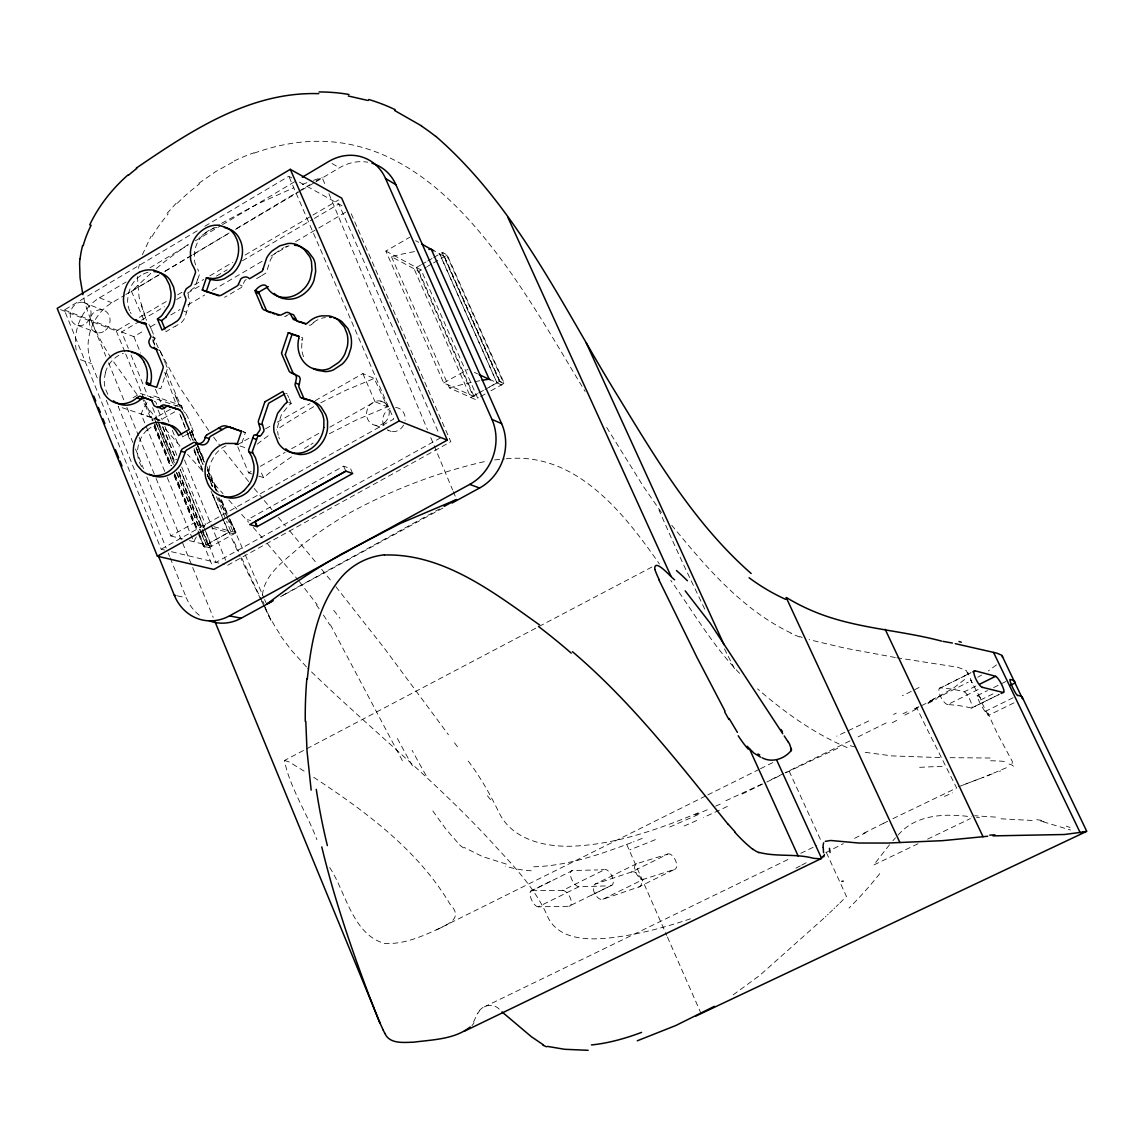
<?xml version="1.0" encoding="UTF-8"?>
<svg xmlns="http://www.w3.org/2000/svg" width="1144" height="1144" viewBox="0 0 1144 1144"><rect width="100%" height="100%" fill="white"/><g stroke="black" fill="none" stroke-linecap="round" stroke-linejoin="round"><path stroke-width="0.75" stroke-dasharray="5 3.75" d="M137.409 276.562L139.025 296.897L146.518 320.349M262.476 595.052C264.464 573.43 285.6 560.074 300.2 546.603C316.588 533.447 334.062 521.664 352.409 511.411C394.709 488.717 440.254 471.414 487.115 461.032M967.953 674.331L966.423 670.613L958.029 667.309L896.667 657.728M246.26 279.579A7.851 6.893 -68.2 0 0 244.687 280.723L242.17 286.329A2.874 2.517 -68.3 0 1 240.926 287.745L225.525 296.811A3.732 3.26 -68.7 0 1 224.496 297.168M180.866 407.521L181.353 405.519L152.052 395.352L150.393 397.583M197.612 279.479A45.717 40.083 -68.6 0 0 196.839 281.753L195.324 286.343A3.26 2.846 -69 0 1 193.522 288.131L189.69 291.162L188.231 294.566A5.234 4.576 -69.2 0 0 188.345 296.682L189.704 299.928A5.934 5.177 -69.5 0 1 189.847 302.173L188.274 307.121A31.746 27.799 -69.5 0 0 186.558 312.298L184.713 318.075A14.772 12.856 -69.8 0 1 181.438 322.479L175.69 326.14M138.524 268.297L139.425 264.221M105.434 372.644L104.347 378.85A25.411 22.079 -72 0 0 105.462 389.017L107.851 394.408M242.843 431.674L245.431 432.575L241.255 444.801L239.682 444.487M164.736 471.414L141.112 414.085L142.542 410.596A169.283 60.103 -22.5 0 1 146.689 403.031L147.462 401.83M142.356 254.74L151.037 236.25M197.612 279.479L199.356 274.86A5.934 5.162 -68.7 0 0 199.356 272.715L197.64 268.897M473.559 1021.978L477.649 1013.084M1012.054 763.52L1012.411 761.647L997.139 733.19L988.03 713.556M151.494 329.501L155.083 338.224L153.11 342.228A5.234 4.562 -70.8 0 0 153.053 344.401M202.917 527.598L205.505 524.495L181.31 466.037M889.517 844.73L873.63 865.05L918.06 843.714M166.995 213.427L176.591 202.831M892.878 840.754L895.48 837.837M651.894 567.052L284.456 760.488C289.804 787.73 307.121 813.298 316.902 839.71M479.293 1010.738C484.641 1003.931 495.395 1003.317 500.543 1010.738M143.786 319.877L131.474 291.334L153.754 270.556M898.154 835.02C916.144 813.985 946.088 813.312 971.399 816.859M839.839 903.031L846.489 896.51L825.167 849.892M964.578 679.536L953.71 687.887L937.236 697.254M838.366 904.461L836.178 906.591M833.99 908.693L834.72 907.993M832.532 910.081L829.629 912.841M827.455 914.885L828.184 914.213M825.296 916.916L826.011 916.244M823.852 918.26L759.873 975.289L730.544 996.796M147.061 430.173L151.766 426.683A25.354 22.208 -73.4 0 1 156.742 424.524M313.828 322.365L311.64 324.481M996.495 664.864L988.373 670.899M156.299 268.454L164.107 262.133A262.519 99.971 -23.2 0 1 190.433 242.943M258.587 476.033L263.563 477.591L272.515 470.484A207.107 63.807 -23.2 0 1 291.606 456.785M286.086 315.987L288.488 314.471M257.243 444.129L259.531 442.328A206.249 65.723 -23.1 0 1 270.642 434.019M198.841 183.297L215.773 171.557L234.377 161.261M308.665 445.831L304.261 448.577A207.107 63.807 -23.2 0 0 302.073 449.935M310.896 444.473L313.127 443.114M214.185 227.727L205.262 233.219A262.519 99.971 -23.2 0 0 199.013 237.237M311.34 324.71L310.667 325.053A3.003 2.674 -68.2 0 1 309.538 325.225L309.094 325.153M131.474 291.334L158.93 274.917M165.022 271.271L229.072 232.976M236.694 228.428L297.697 191.949M299.213 191.034L309.895 184.656M315.987 181.009L322.093 177.363L325.497 185.514M261.676 275.675L265.794 273.101A3.704 3.246 -67.6 0 0 266.838 270.942L270.399 259.931A24.653 21.736 -67.2 0 1 275.847 252.81L283.583 247.69M164.607 550.049L161.19 549.234L64.321 309.981L197.183 230.831M204.819 226.283L288.803 176.248L291.834 177.921M76.233 350.15A45.946 39.768 -71.1 0 1 99.514 297.783L126.069 281.996M149.978 267.767L188.245 245.016M195.367 240.783L221.107 225.468M222.551 224.61L296.396 180.695M97.197 377.877L91.391 363.549A45.56 39.511 -71.1 0 1 111.926 302.76L124.396 295.367M125.783 294.537L159.245 274.689M164.85 271.371L191.563 255.527M192.964 254.683L229.815 232.818M235.521 229.443L300.157 191.091M301.616 190.233L314.671 182.497M316.116 181.639L339.425 167.81A47.004 41.57 -64.5 0 1 367.767 162.219M60.489 309.624L116.288 330.973L131.631 321.936M139.296 317.417L166.895 301.158M177.62 294.823L182.225 292.12M194.494 284.885L203.689 279.465M209.824 275.847L232.818 262.291M245.088 255.055L338.61 199.928M139.954 321.121L121.593 331.932L128.343 348.391M141.484 320.22L164.436 306.706M176.676 299.499L181.267 296.796M187.387 293.193L201.144 285.085M216.445 276.076L227.155 269.769M242.457 260.746L312.827 219.305M314.357 218.404L338.838 203.989L438.624 432.832M64.321 309.981L133.862 336.636L144.644 330.301M150.808 326.683L155.427 323.966M170.828 314.915L180.08 309.481M187.773 304.962L204.719 294.995M212.427 290.476L263.263 260.603M270.971 256.084L287.916 246.132M295.624 241.598L317.188 228.929M318.733 228.028L348.005 210.825M260.918 276.133L253.425 280.495M221.55 223.323L257.715 203.904L293.751 187.802M133.061 397.74L137.523 395.152M385.871 251.079L421.164 270.027L477.692 398.155L443.7 382.954L385.871 251.079L409.652 237.294M170.556 409.18L151.737 419.934L155.999 421.349M175.461 406.263L178.493 404.533M420.806 264.993L414.071 268.797L470.742 397.426L479.994 392.263M421.636 264.436L426.626 261.647M427.684 260.961L432.432 258.287M433.733 257.471L442.542 252.395L447.218 255.026L504.261 383.369L487.63 392.621M174.789 411.811L159.988 420.334L141.112 414.085M414.486 251.608A151.852 54.926 -23.1 0 0 391.477 256.685L418.847 271.357L426.383 267.024M427.341 266.481L432.418 263.549M433.519 262.92L447.218 255.026M183.998 436.064L182.668 436.822L182.139 435.649M184.656 435.692L186.644 434.548M187.301 434.177L191.277 431.903M191.935 431.517L193.264 430.759L191.491 426.741M285.6 393.493L286.987 393.536M981.566 675.103L977.748 677.234M313.671 406.692L291.119 420.234A206.249 65.723 -23.1 0 0 276.505 429.887M237.022 445.002L251.008 437.079M265.537 428.828L272.043 425.139M277.263 422.179L309.981 403.618M315.243 400.643L362.877 373.616L374.188 378.435L387.487 406.821L356.356 419.991L329.257 433.791M237.752 446.746L248.648 472.915L251.751 471.156M260.332 466.323L285.113 452.381M291.648 448.691L319.262 433.147M329.815 427.198L375.003 401.758L387.487 406.821M146.847 476.905L170.842 535.964L193.579 523.223L205.234 526.312M443.7 382.954L467.953 369.34M161.19 549.234L393.75 419.033L288.803 176.248M352.595 473.444L350.507 468.525L343.6 466.166L247.619 519.676L250.636 520.52M198.756 534.891L203.46 546.389L230.702 531.202L226.626 521.335M489.246 387.101L499.771 381.238L504.261 383.369M477.606 393.65L473.158 396.139L416.445 267.496M479.093 392.835L483.526 390.347M485.013 389.532L499.399 381.51L503.832 383.612L446.803 255.269L442.185 252.681L499.399 381.51M235.893 532.804L208.994 547.776L178.192 472.529M391.462 256.714L449.435 387.93L475.346 399.471L478.421 397.754M480.652 396.51L486.558 393.236M440.769 437.737L215.987 562.39L202.502 529.472M227.699 565.207L450.808 441.727L350.25 211.554M282.182 595.624L439.468 508.966M280.495 596.753L283.412 595.152M284.87 594.365L442.942 508.022M320.82 402.745L345.574 390.404L374.188 378.435M916.701 708.851L904.875 715.1M928.027 702.874L933.475 699.999M795.938 868.167L800.285 865.879M1006.32 767.767L986.886 775.947M801.744 865.107L806.22 862.762M943.085 694.994L968.239 682.153M934.062 698.913L928.156 701.93M825.782 852.637L843.357 843.643M883.726 823.251L887.687 821.278M437.88 929.128C449.864 923.68 462.891 917.517 450.336 904.675C418.118 850.063 365.236 811.182 313.113 776.905M914.256 708.923L919.204 706.449M892.949 818.632L956.641 787.973L927.584 730.072A407.378 62.348 63.3 0 1 916.744 707.678M329.701 867.538C345.731 891.734 352.409 934.419 384.413 943.371C402.717 944.658 420.277 937.093 436.622 929.757L706.32 795.652M707.821 794.908L758.901 769.497M760.46 768.725L773.23 762.376M530.573 891.247L550.865 881.166M939.51 688.302L971.099 672.615M886.128 722.965L855.383 738.223M437.637 929.257L436.622 929.757M538.295 906.892A8.852 3.618 64.1 0 1 531.159 898.898A8.852 3.618 64.1 0 1 531.846 890.647L572.572 870.498L597.74 869.926M947.818 704.618A9.366 3.303 61.8 0 1 940.211 695.623A9.366 3.303 61.8 0 1 940.726 687.859L970.67 672.929M849.935 740.912L785.113 772.815M531.86 890.704L562.648 890.432L604.776 869.597L602.573 869.697M975.904 686.043L964.092 691.891A514.428 103.146 -22.2 0 0 947.232 688.516L940.697 687.801M605.29 885.956L578.835 886.786L538.266 906.834L568.868 906.291L610.796 885.642A8.823 4.319 64 0 0 612.397 877.191A8.823 4.319 64 0 0 604.704 869.411M978.163 689.503L947.775 704.518L954.368 705.104A520.062 101.001 -22.2 0 1 971.385 708.093L999.141 694.437M636.765 863.649L595.638 883.94L631.316 872.071L667.624 854.182L636.765 863.649A8.594 4.376 62.8 0 0 635.849 872.686A8.594 4.376 62.8 0 0 643.772 879.25M977.305 695.609L987.501 690.59M993.621 687.558L1005.905 681.509M980.58 699.971L995.623 692.563M591.634 895.151L612.326 884.941M999.084 694.508L972.114 707.779M602.931 899.255L643.743 879.207L674.488 869.426L638.581 887.043L602.931 899.255A8.58 4.776 62.5 0 1 594.594 893.307A8.58 4.776 62.5 0 1 595.595 883.811M985.113 711.496L1013.713 697.454M1013.956 702.874L988.302 715.458A461.575 36.022 -24.7 0 0 985.184 711.468M762.376 784.183L740.354 794.923M766.737 782.053L782.339 774.431M783.711 773.501L768.196 781.037M484.269 1006.906L791.119 858M800.757 853.324L816.816 845.53M785.742 772.786L840.983 746.717M927.584 839.138L970.427 818.575M762.147 783.94L723.165 802.001M698.312 814.542L667.796 827.87M698.097 812.869C658.729 829.2 617.688 843.814 574.774 846.088C546.832 847.561 512.483 840.411 499.07 812.74C490.032 794.036 479.765 775.904 466.995 759.459M642.227 838.395L633.476 841.841M631.531 842.599C599.799 854.582 566.952 866.065 532.661 866.809M992.248 773.902L958.672 786.7L983.139 777.348M302.202 184.47L307.85 182.354M284.956 247.09L289.075 245.803M313.527 180.294L322.093 177.363M284.456 760.488L289.06 761.861L304.547 771.399M690.504 918.804C668.053 926.34 645.144 932.689 621.721 936.321C596.224 940.268 557.571 943.557 546.403 913.799C534.591 888.287 515.2 867.509 496.239 847.175C438.023 782.696 369.698 728.642 307.636 668.139M254.14 153.139C421.979 92.921 514.543 275.947 585.113 391.434M494.651 459.917L504.49 458.93M602.13 869.726L601.243 869.769M506.206 458.787C576.004 451.68 623.88 513.198 659.444 563.978M950.106 757.686L990.947 758.014M939.953 757.6L891.848 755.884L861.789 751.865M1000.986 818.804L1033.776 820.548M976.533 817.274L979.421 817.488M895.309 657.5L844.758 648.105L809.108 639.653M1043.199 821.792L1070.555 830.043M177.32 595.852L186.329 597.74A46.561 41.356 -76.6 0 0 201.644 616.916M506.277 864.077L482.325 856.484L464.064 847.404M171.457 551.708L224.353 564.407M203.46 546.389L209.395 547.561L202.03 529.572M170.842 535.964L182.668 538.938M189.418 540.64L211.754 546.246L180.251 469.355L211.611 546.317M211.897 528.07L233.934 533.905L226.498 515.872M213.899 526.74L235.964 532.603L229.443 518.547M248.648 472.915L251.966 473.945M243.2 431.831L245.431 432.575M158.801 388.131L160.761 388.774L167.167 369.555A3.032 2.646 -71.3 0 0 167.067 367.424M240.054 446.003L246.103 448.019M160.131 420.263L118.19 406.377L132.861 442.456M301.458 337.466L302.774 337.895L302.617 338.996A15.959 14.143 -69 0 1 302.402 340.24L299.914 339.167M140.498 393.436L181.91 407.736M80.395 359.659L91.391 363.549M799.956 636.65L802.201 637.451M77.892 325.482L97.097 332.704M288.674 402.531L291.191 403.489A20.377 18.09 -70.4 0 1 290.49 404.018L290.147 404.275A11.812 10.525 -71 0 0 288.545 405.605L281.41 414.671L277.749 426.068A24.653 21.993 -71.3 0 0 277.906 433.462L278.264 435.278M158.959 350.107L159.559 350.336A3.561 3.103 -71 0 0 158.673 349.964M375.075 425.253L381.51 427.742M387.945 430.23L391.162 431.474M152.367 337.165L155.083 338.224M154.254 401.229L154.812 401.458A3.504 3.06 -72.3 0 1 156.342 403.374L156.671 404.375M847.132 747.575C814.156 733.547 784.541 712.369 757.571 688.902M83.312 302.373L102.431 309.895M99.514 297.783L111.926 302.76M380.709 401.058L388.717 404.332M183.97 311.211L186.644 312.312M239.654 284.813L242.242 285.971M791.133 633.075C741.77 609.495 705.776 566.695 671.757 525.282M474.388 372.358L477.591 373.873M489.189 379.15L501.472 384.927L442.542 252.395M299.413 182.125L343.429 206.535M415.658 240.655L418.661 242.328M431.231 249.192L444.487 256.599M332.046 163.492L339.425 167.81M739.639 673.373C712.698 645.716 693.135 611.64 670.741 580.308M457.414 842.27L446.36 829.686L432.832 810.996M988.101 715.357L980.608 700.185M306.449 666.909L291.52 650.421L278.707 633.376M208.88 478.049L222.994 493.636M201.773 470.198L187.516 454.34M228.829 500.085L236.908 509.094M241.613 514.371L248.62 522.265M180.008 445.888L163.292 426.641M253.253 527.498L263.406 539.067M267.281 543.514L298.355 580.294M606.678 427.441L643.614 486.786L663.22 515.086M278.421 517.417L285.628 526.025M158.43 420.906L143.143 402.302M264.293 500.543L271.943 509.695M289.732 530.93L317.203 563.935M254.24 488.431L262.062 497.854M321.65 569.326L332.647 582.739M248.62 481.595L221.536 447.604M335.893 586.729L384.184 648.047L448.448 734.72M299.342 581.509L317.203 604.79M136.965 394.48L111.926 359.459M160.16 350.85L164.207 360.288M454.511 742.813L458.801 748.534M213.613 437.122L219.519 445.016M208.694 430.544L179.036 386.314L159.045 349.306M186.186 414.042L188.531 418.747M111.082 358.072C98.985 338.91 88.474 318.361 83.24 296.196M330.416 624.767L402.788 761.475M130.359 312.24L131.117 313.613M980.279 697.926L970.741 680.065L972.757 684.255L967.795 672.357M265.036 607.664L271.071 620.534L264.75 606.32M728.256 656.413L734.648 668.983M724.452 648.848L727.498 654.897M260.946 599.785L240.769 558.201M261.719 601.372L264.064 606.163M264.836 607.764L271.071 620.534M704.747 609.094L686.371 570.699A499.299 95.653 62.8 0 1 670.012 535.02L658.93 509.967M235.964 532.603L229.443 518.718M234.062 541.713L238.61 551.408M241.613 557.8L264.393 606.363M263.563 477.591L260.188 470.356M220.778 499.814L228.728 516.988M158.272 347.733L152.981 336.064M227.327 514.171L220.635 499.571M789.16 771.127L820.763 840.254M211.139 491.391L223.795 520.835M224.539 522.465L240.025 556.57M216.802 491.076L215.544 488.259A565.193 168.154 61.4 0 1 207.035 468.826M444.33 256.699L501.315 385.013M439.796 253.982L496.954 382.811L439.696 254.111M418.847 271.357L475.346 399.471M626.726 844.444L666.737 935.434M667.452 937.065L701.029 1013.441M207.164 468.997L216.459 490.175M362.877 373.616L375.003 401.758M182.54 409.666L165.837 370.985M191.634 430.745L197.254 443.758M197.955 445.388L204.304 460.074M207.121 466.609L218.189 492.22M221.464 499.814L227.384 513.513M230.03 519.605L244.587 553.281M245.245 554.826L263.921 598.012M264.593 599.556L265.937 602.659M152.71 340.583L154.783 345.374M343.6 466.166L345.817 471.142M151.165 328.714L149.449 325.096A3.732 3.246 -70.5 0 0 148.777 324.639M291.191 403.489L288.932 398.169M287.544 394.88L288.66 397.511M328.9 193.665L427.484 429.715M202.903 471.685L193.379 448.848L200.843 466.766M430.773 437.594L452.609 489.961M453.267 491.548L455.927 497.926M212.813 495.323L219.376 511.096M165.794 330.988L166.08 331.674L170.227 329.115A49.507 43.358 -71.1 0 1 175.675 326.083M191.363 431.102L195.152 440.34M197.783 446.675L204.361 462.519A565.193 168.154 61.4 0 1 197.34 445.802M196.182 448.291L202.931 464.578M158.144 410.067L162.276 420.048M164.908 426.412L177.263 456.256M191.363 430.673L195.424 440.512M196.096 442.142L204.204 461.804M207.579 469.998L216.359 491.305M219.062 497.854L225.826 514.242M190.018 432.489L193.407 440.726M196.11 447.304L202.903 463.749M207.65 475.275L212.384 486.786M216.459 496.653L225.954 519.691M179.765 414.056L185.871 428.857M186.543 430.502L190.605 440.368M193.994 448.591L202.803 469.969M212.97 494.651L222.451 517.674M223.123 519.319L228.543 532.475L203.932 546.188L197.898 531.417M167.281 477.591L193.765 541.841L195.352 538.624A171.242 52.495 -22.7 0 1 196.897 535.993M133.862 336.636L140.612 353.081M155.455 389.26L161.533 404.061M164.235 410.639L168.969 422.15M172.344 430.373L179.093 446.818M184.499 459.974L225.668 560.274M162.82 426.812L176.219 459.531M162.662 426.884L176.076 459.602M131.031 354.983L147.891 396.139M152.61 407.664L174.188 460.331M178.907 471.857L201.816 527.827M157.815 421.607L174.56 462.491M178.593 472.315L201.358 527.927M158.759 425.082L174.174 462.705M90.891 319.877L105.834 356.242M108.537 362.82L124.181 400.872M126.884 407.421L138.453 435.578M139.11 437.151L155.455 476.891M156.084 478.449L213.213 617.374M164.622 361.304L165.451 363.349M155.884 421.693L173.359 464.407M176.719 472.615L200.257 530.101M200.929 531.731L206.306 544.873M154.311 418.461L156.328 423.38M157 425.025L173.13 464.45M176.491 472.658L201.373 533.433M202.045 535.077L206.077 544.93M116.288 330.973L125.039 352.352M125.711 353.997L143.872 398.412M144.544 400.057L153.968 423.08M154.64 424.724L171.457 465.837M174.817 474.059L199.042 533.261M199.714 534.906L212.498 566.151M154.225 424.681L171.028 465.737M174.388 473.945L197.226 529.772M154.426 426.512L170.542 465.923M174.574 475.775L198.084 533.247M141.842 396.725L151.251 419.719M153.94 426.297L170.056 465.722M174.088 475.575L193.579 523.223M135.521 449.02L143.515 468.711M165.866 364.364L167.095 367.41M129.687 310.839L129.115 309.423A24.281 21.064 -69.8 0 1 127.627 300.243L128.157 295.281A31.889 27.685 -69.8 0 1 129.444 290.39L131.117 286.358A24.639 21.364 -69.8 0 1 137.823 277.735L140.011 276.076A30.073 26.098 -69.8 0 1 143.329 274.117M106.278 400.257L166.195 548.09M168.197 553.024L169.541 556.327M170.213 557.986L186.329 597.74M179.908 406.892L174.617 393.75L179.165 405.348M189.832 431.56L193.15 439.768M196.453 447.99L203.074 464.421M207.035 474.288L209.681 480.866M182.582 408.68L181.353 405.519L183.512 411.125M189.547 431.86L192.793 440.14A1135.477 1023.808 -36.3 0 1 189.761 432.189M180.509 415.687L186.915 432.318M187.559 433.991L190.118 440.64M164.722 372.486L176.019 404.032M278.764 437.094L279.379 438.881M141.127 304.947L146.189 319.691M152.939 339.353L154.626 344.272M209.781 479.179L210.51 481.738M263.349 601.744L263.978 603.975M879.722 873.687A201.63 92.249 -56 0 1 849.048 908.036M868.668 720.977A187.187 10.067 -25.1 0 1 836.722 736.135M892.277 722.736A161.733 1.244 -28.1 0 1 899.785 718.761M927.97 703.474A149.292 5.148 -29.1 0 1 937.193 698.626M896.238 713.155A140.44 1.759 -25.8 0 1 893.564 714.457M1070.055 827.484A334.134 39.196 40.3 0 1 1066.308 826.154M1040.611 821.02A152.352 28.457 -11 0 1 1043.929 821.578M1036.779 819.705A151.008 26.498 -9.8 0 1 1042.599 820.534M995.537 817.088A185.028 22.294 8.1 0 1 974.688 815.701M655.355 839.639A780.251 143.572 -34.3 0 1 629.701 849.849M727.355 806.434A419.948 57.515 -31.2 0 1 703.417 817.502M696.71 820.505A419.948 57.515 -31.2 0 1 684.069 826.039M316.445 605.047A581.066 389.246 -1.3 0 1 319.119 608.808M323.409 615.057A581.066 389.246 -1.3 0 1 329.787 624.953M412.426 765.865A550.393 66.867 69.3 0 1 396.611 737.022M426.083 775.46A604.833 96.711 72.8 0 1 412.126 750.292M463.477 847.876A229.172 100.043 -34.8 0 1 457.057 842.542M531.259 870.784A506.935 222.665 -66.4 0 1 505.433 866.108M477.792 1013.484A144.373 34.363 74.3 0 1 479.393 1011.039M474.016 1022.679A156.227 47.834 60.1 0 1 471.914 1025.696M863.649 833.29A166.338 2.703 -26.7 0 1 883.826 823.137M854.582 838.323A163.978 2.388 -26.7 0 1 865.979 832.575M279.479 633.418A524.209 188.117 11.6 0 1 271.729 620.606M855.111 746.989A296.668 165.766 -47.7 0 1 848.705 745.23M919.662 767.324A451.093 17.775 -5.7 0 1 942.456 766.337M990.604 760.789A406.249 21.25 -8.3 0 1 1006.892 761.79M1009.037 764.078A526.34 27.713 -10 0 1 1013.47 766.494M999.499 771.328A191.734 0.829 -20 0 1 1000.685 770.942M944.458 796.41A119.276 7.036 -26.1 0 1 952.58 792.864M234.148 160.975A137.151 97.655 -11.9 0 1 253.982 152.81M177.377 203.189A193.651 135.049 -12.6 0 1 199.614 183.827M152.066 236.493A203.274 145.088 -10.8 0 1 168.197 213.914M490.604 799.727A523.194 25.697 56.2 0 1 485.585 793.564M333.733 610.395A490.704 11.769 51 0 1 339.925 618.218M720.205 804.146A327.07 33.805 -29.3 0 1 714.928 806.463M707.264 809.795A327.07 33.805 -29.3 0 1 695.052 814.957M941.598 695.481A113.599 0.744 -26.3 0 1 915.2 708.851M907.049 711.782A118.132 1.43 -26 0 1 903.059 713.756M935.721 697.897A137.194 5.32 -23.9 0 1 932.46 699.57M919.075 687.458A533.433 44.058 -17.3 0 1 902.373 695.709M799.727 636.993A309.895 187.573 -47.5 0 1 790.919 633.376M562.648 890.418A8.709 4.19 61.4 0 1 570.441 898.312A8.709 4.19 61.4 0 1 568.854 906.234M578.835 886.772A8.938 3.89 62.4 0 1 571.314 878.363A8.938 3.89 62.4 0 1 572.586 870.541M964.049 691.791A9.095 2.131 64 0 1 970.141 700.214A9.095 2.131 64 0 1 971.413 708.222M631.302 872.028A8.508 5.22 59.4 0 1 640.397 877.848A8.508 5.22 59.4 0 1 638.652 887.215M667.538 853.996A8.551 4.476 64.3 0 1 675.418 860.159A8.551 4.476 64.3 0 1 674.56 869.583M977.376 695.581A461.747 38.968 -24.7 0 1 980.522 699.999M984.984 711.225A8.895 0.758 62.1 0 1 979.15 701.315A8.895 0.758 62.1 0 1 977.577 696.181M194.895 439.868A565.193 168.154 61.4 0 1 192.521 433.991M235.65 532.961A1135.477 1023.808 -36.3 0 1 218.018 497.869M212.241 485.499A1135.477 1023.808 -36.3 0 1 207.336 474.631M202.588 463.706A1135.477 1023.808 -36.3 0 1 196.024 448.005M449.449 387.902A153.639 48.005 -23.2 0 1 479.751 380.738M395.624 407.45A12.284 11.082 -69.7 0 1 405.076 420.549M403.618 425.053A12.284 11.082 -69.7 0 1 387.358 429.815M383.926 425.711A12.284 11.082 -69.7 0 1 389.947 408.522M191.22 426.04A52.824 46.618 -71.3 0 1 188.817 419.919M286.086 315.973A3.575 3.16 -68.4 0 1 284.613 316.688M303.532 356.713A27.256 24.267 -68.6 0 1 302.445 340.254M212.77 486.658A29.329 25.983 -73.3 0 1 211.511 484.241M209.767 479.193A26.526 23.495 -73.3 0 1 211.483 461.061L215.587 454.125A29.372 26.012 -73.4 0 1 220.535 449.149L221.722 448.262A25.096 22.222 -73.3 0 1 229.429 444.716M141.656 466.595A26.898 23.566 -73.4 0 1 147.018 430.13M184.227 411.983A14.128 12.384 -72.6 0 1 185.585 413.299M105.362 372.629A25.511 22.165 -72 0 1 114.543 358.358A30.216 26.269 -72 0 1 118.719 355.426A26.155 22.723 -71.9 0 1 123.252 353.367M143.315 274.074A26.712 23.18 -69.8 0 1 151.037 271.743M195.61 264.922A21.15 18.433 -68 0 1 194.537 260.646L194.423 253.825A35.35 30.874 -67.8 0 1 194.952 250.078L195.252 248.72A25.497 22.236 -67.9 0 1 203.031 234.863L204.032 233.948A31.417 27.427 -67.9 0 1 207.307 231.403L209.609 229.987A25.783 22.494 -67.9 0 1 216.817 227.384M313.771 322.279A24.582 21.879 -68.5 0 1 325.411 317.56M105.534 330.273A11.74 10.124 -70.9 0 0 104.304 310.482A11.74 10.124 -70.9 0 0 89.489 323.151A11.74 10.124 -70.9 0 0 105.534 330.273M86.429 323.008A11.883 10.225 -70.9 0 0 85.199 302.96A11.883 10.225 -70.9 0 0 70.227 315.815A11.883 10.225 -70.9 0 0 86.429 323.008M384.355 422.794A12.441 11.211 -69.8 0 0 382.782 401.716A12.441 11.211 -69.8 0 0 366.581 414.986A12.441 11.211 -69.8 0 0 384.355 422.794"/><path stroke-width="1.5" d="M1017.817 695.438L1020.348 695.967A367.596 28.671 -24.9 0 1 1022.264 697.254L1022.521 698.698L1001.829 655.269L996.753 653.124L955.269 643.657M323.809 427.541L323.881 420.091A25.783 22.994 -71.2 0 0 321.936 412.927L317.503 405.748A26.14 23.309 -71.2 0 0 310.11 400.171L302.231 398.141A3.99 3.561 -70.3 0 1 300.214 397.068L295.209 385.585A3.203 2.846 -70.1 0 1 295.495 383.083L296.496 377.663A5.906 5.234 -70 0 0 295.338 374.903L291.048 372.587A3.518 3.132 -69.8 0 1 289.132 371.199L281.996 354.526A4.833 4.276 -69.4 0 1 281.553 352.767M281.596 352.752L288.302 332.661L299.042 336.279L298.856 337.537A16.002 14.171 -69 0 1 298.67 338.638M285.385 354.325L292.063 334.291L288.302 332.661M307.321 678.878C311.025 643.114 317.617 604.504 342.013 576.504A73.273 69.326 62.9 0 1 384.427 554.84M1002.544 657.357L1002.301 655.812M791.562 749.663L789.646 744.458M263.034 269.14L266.595 258.086A24.725 21.779 -67.2 0 1 272.058 250.951L279.808 245.817L288.059 243.486A24.138 21.278 -67.2 0 1 297.326 244.845L304.161 249.335L309.709 256.656A24.467 21.564 -67.2 0 1 311.483 261.89L311.983 269.841L310.281 278.521A24.725 21.793 -67.2 0 1 304.547 288.216L301.444 291.148A32.118 28.285 -67.2 0 1 297.883 293.693L295.424 295.038A26.855 23.666 -67.3 0 1 282.883 297.368L279.05 296.653A26.255 23.137 -67.3 0 1 267.424 288.016C265.322 281.095 256.728 287.587 255.183 291.162A10.353 9.109 -68 0 0 255.527 292.178L262.319 308.051M252.466 451.122L257.6 436.751A2.259 2.002 -72.1 0 1 258.315 436.279L259.86 436.078A3.804 3.375 -72 0 0 261.261 435.02L263.678 431.531A4.733 4.19 -71.9 0 0 263.992 429.815L262.562 424.91A3.918 3.475 -71.6 0 1 262.348 421.993L268.154 404.733A5.22 4.633 -71 0 1 268.983 403.031L284.498 394.122M195.581 442.671L196.425 443.157A6.878 6.049 -72.7 0 0 205.033 438.238L205.248 437.151A3.546 3.132 -72.7 0 1 206.678 435.006M200.415 444.458A6.864 6.035 -72.7 0 0 209.009 439.553L209.223 438.467M182.64 310.653L180.709 316.43A14.815 12.884 -69.8 0 1 177.42 320.849L171.657 324.524A49.65 43.458 -71.1 0 0 166.195 327.527L162.019 330.073L157.429 318.99A45.674 39.911 -70.8 0 1 158.301 318.318L159.445 317.489A25.568 22.165 -69.8 0 0 161.819 315.558L168.683 305.534A25.297 21.936 -69.8 0 0 170.971 292.321L169.469 285.028L166.009 278.178A24.496 21.235 -69.7 0 0 160.846 273.244L156.9 271.271A30.33 26.298 -69.9 0 0 153.911 270.384M195.567 442.714A3.289 2.889 -73 0 0 193.436 442.528L182.382 448.877A3.975 3.489 -73.3 0 0 181.124 451.179L177.034 462.305A25.883 22.665 -73.5 0 1 171.643 469.083A28.443 24.896 -73.4 0 1 167.095 472.472L164.836 473.659A26.355 23.08 -73.5 0 1 153.539 475.604A27.485 24.067 -73.4 0 1 141.727 470.484L137.423 465.465A26.97 23.624 -73.4 0 1 142.9 428.8M199.556 444.001A3.275 2.889 -73 0 0 197.44 443.815L186.4 450.15A3.961 3.489 -73.3 0 0 185.142 452.452L181.067 463.549A25.811 22.623 -73.5 0 1 175.704 470.298A28.357 24.839 -73.4 0 1 171.157 473.673L168.912 474.86A26.283 23.023 -73.5 0 1 157.629 476.805A27.413 24.01 -73.4 0 1 149.392 474.188M146.36 383.612L146.346 383.44A3.275 2.86 -71.8 0 1 146.36 382.525L146.961 379.822A25.54 22.179 -71.9 0 0 146.189 367.138L144.273 362.448M150.465 385.07L150.45 384.884A3.275 2.846 -71.8 0 1 150.465 383.969L151.065 381.281A25.468 22.136 -71.9 0 0 150.279 368.64L148.377 363.964A25.912 22.508 -71.9 0 0 136.05 353.239A29.043 25.239 -72 0 0 132.59 352.524A26.155 22.723 -71.9 0 0 131.417 352.366M211.483 293.436L202.288 290.018L206.42 277.735L212.183 278.535A25.311 22.065 -67.9 0 0 220.492 276.891L228.428 271.929A25.054 21.85 -67.9 0 0 232.976 266.981L235.292 263.134A27.241 23.752 -67.9 0 0 236.808 239.368L234.835 235.335A25.64 22.365 -67.9 0 0 227.055 227.842L219.205 225.339M206.249 291.749L210.367 279.493L206.42 277.735M823.265 856.069L820.634 858.829L814.085 858.372M303.947 398.527L298.956 387.058A3.189 2.846 -70.1 0 1 299.242 384.556L300.243 379.164A5.877 5.234 -70 0 0 299.084 376.419L291.048 372.587M89.69 224.953C98.741 205.877 112.069 188.96 127.885 175.032M249.349 484.312L244.015 490.604M791.076 750.636C784.77 758.586 772.357 763.277 762.104 757.771M165.866 317.174L172.73 307.207A25.225 21.893 -69.8 0 0 175.003 294.037L173.502 286.772L170.041 279.937A24.424 21.178 -69.7 0 0 164.893 275.003L160.961 273.03A30.244 26.241 -69.9 0 0 157.986 272.158M265.208 401.63L282.911 391.405L287.416 402.059A20.449 18.132 -70.4 0 1 286.715 402.602M470.17 1026.969C454.483 1039.424 432.704 1039.653 413.67 1042.184C404.004 1042.356 389.646 1044.372 384.87 1033.375M142.943 428.857L147.662 425.353A25.425 22.265 -73.4 0 1 156.556 422.408L163.377 422.765L168.139 424.395A27.442 24.024 -73.5 0 1 176.047 431.016L178.636 435.507L189.26 429.429L187.187 424.724A52.967 46.718 -71.3 0 1 184.799 418.547M104.504 394.237A26.312 22.837 -72 0 0 136.865 397.826L138.753 396.596A3.832 3.346 -72.4 0 1 140.526 396.382L145.674 398.141L144.644 397.797A3.832 3.332 -72.4 0 0 142.871 397.998L141.012 399.27A26.226 22.794 -72 0 1 113.442 400.858M145.66 398.169A52.252 45.56 -70.9 0 0 149.635 399.656L150.722 400.042A3.518 3.06 -72.3 0 1 152.252 401.973L154.125 405.777L157.672 407.564A4.991 4.361 -72.2 0 0 159.617 407.107L162.148 405.305A4.576 4.004 -72.4 0 1 163.721 404.833L169.641 406.592M157.743 406.578L161.747 408.951A4.976 4.361 -72.2 0 0 163.692 408.494L166.223 406.706A4.562 4.004 -72.4 0 1 167.796 406.234L173.688 407.993A33.548 29.372 -71.3 0 0 177.878 409.337L179.965 409.752M136.293 168.096C190.762 130.959 249.892 91.463 318.761 93.651M235.478 429.257A81.253 71.757 -69.7 0 1 229.315 426.984L225.826 425.911A11.097 9.81 -72.5 0 0 221.779 426.34L209.695 433.218A93.436 83.04 -74.6 0 0 206.807 434.892L206.678 434.977M241.67 431.345L239.368 430.616A81.009 71.586 -69.7 0 1 233.233 428.328L229.744 427.255A11.068 9.781 -72.5 0 0 225.711 427.684L213.656 434.534A93.165 82.84 -74.6 0 0 210.768 436.207L210.639 436.293A3.532 3.117 -72.7 0 0 209.238 438.467M290.304 169.326L57.2 308.365L157.386 556.198L213.842 569.44L447.318 440.125L341.684 198.127L290.304 169.326L399.184 420.963L447.318 440.125M302.245 177.22L328.657 161.518A47.419 41.856 -64.6 0 1 385.542 178.521L395.91 184.713L501.615 423.609A47.934 43.701 -69.4 0 1 479.565 488.016L452.066 503.031M254.969 290.404L258.801 292.135L268.268 286.615M157.386 556.198L399.184 420.963M255.098 521.75L257.128 526.64L249.664 524.581L345.702 471.099L352.709 473.487L257.128 526.64L254.983 521.721L346.003 471.142M271.271 601.63L266.609 604.204L295.395 582.854A269.455 71.543 -23.5 0 1 342.342 553.596L400.243 523.452L456.585 499.528L444.129 506.392M714.385 1006.334L675.718 1025.553L637.265 1040.797M158.473 556.127L174.288 595.223A46.961 41.642 -76.5 0 0 229.529 615.858L469.712 484.412A48.363 44.03 -69.5 0 0 491.949 419.419L385.542 178.521M209.266 620.82A46.561 41.356 -76.6 0 0 241.184 618.218L273.187 600.743M972.829 671.857L974.974 670.784L995.652 676.276L979.85 684.098M1010.71 685.113L1015.043 682.982M825.296 841.341L830.73 840.482L858.758 843.028L887.529 843.056L942.685 840.654L987.701 836.25M1001.129 693.45L1003.116 692.477A9.123 1.988 62 0 0 1002.144 685.513A9.123 1.988 62 0 0 995.68 676.361M464.192 1031.316L821.592 858.415L776.619 759.916M695.738 1016.101L1086.786 831.331L1022.307 697.325M1084.44 831.86L1064.349 834.505L993.063 835.878M1086.014 831.474L1082.853 831.845M384.456 554.997C443.443 553.338 493.808 592.478 539.582 624.953M588.173 1050.321L564.521 1049.277L547.49 1046.402M249.363 484.327A26.898 23.809 -73.3 0 0 253.768 464.135L251.637 456.585L249.035 451.909A2.989 2.646 -72.5 0 1 248.62 449.849L253.739 435.421A2.259 2.002 -72.1 0 1 254.454 434.949L255.999 434.749A3.818 3.389 -72 0 0 257.4 433.69L259.831 430.201A4.748 4.204 -71.9 0 0 260.16 428.471L258.716 423.552L262.562 424.91M161.976 423.666L172.201 425.725A27.37 23.981 -73.5 0 1 180.08 432.332L181.524 434.506M235.135 444.058L238.138 444.258M329.644 317.303L331.031 317.403M146.375 323.795L142.5 322.608A25.726 22.308 -69.8 0 1 130.244 316.402L129.515 315.529A32.275 27.985 -69.7 0 1 126.984 311.969L124.982 307.765A24.353 21.107 -69.8 0 1 123.48 298.57L124.024 293.579A31.975 27.742 -69.8 0 1 125.297 288.674L126.984 284.627A24.71 21.421 -69.8 0 1 133.719 275.99L135.907 274.331A30.159 26.155 -69.8 0 1 139.239 272.358M941.612 641.112C899.098 629.743 854.168 628.557 813.298 611.225A450.021 293.722 -77.9 0 1 786.314 597.497M758.772 852.309C776.404 857.113 795.48 853.424 813.37 858.257M302.231 398.141L313.828 401.615A26.055 23.252 -71.2 0 1 321.207 407.164L325.625 414.342A25.711 22.937 -71.2 0 1 327.57 421.478L327.499 428.9A28.042 25.011 -71.3 0 1 314.929 449.864L311.054 452.137A26.898 23.995 -71.3 0 1 299.185 454.468L293.851 453.453A25.483 22.723 -71.3 0 1 285.785 448.777M157.043 349.378L152.395 347.819A6.707 5.834 -70.8 0 1 150.021 345.702L148.963 342.842A5.248 4.562 -70.8 0 1 149.02 340.655L150.994 336.636L145.359 323.48A3.747 3.246 -70.5 0 0 143.629 322.722M943.028 641.369L952.437 643.057M348.305 95.996L368.168 100.529M169.655 406.563A33.634 29.444 -71.3 0 0 173.845 407.95L178.636 409.523A14.171 12.412 -72.6 0 1 182.168 412.669L184.856 418.518M229.529 615.858L241.184 618.218M982.51 687.358L1003.116 692.477M174.288 595.223L175.804 595.538M224.396 227.47L230.945 229.758A25.568 22.308 -67.8 0 1 238.71 237.223L240.683 241.241A27.17 23.709 -67.9 0 1 239.153 264.936L236.851 268.783A24.982 21.807 -67.9 0 1 232.318 273.716L224.41 278.65A25.239 22.022 -67.9 0 1 216.116 280.294L210.367 279.493M282.84 298.384L286.658 299.099A26.77 23.609 -67.2 0 0 299.17 296.796L301.616 295.438A32.032 28.228 -67.2 0 0 305.162 292.907L308.265 289.975A24.653 21.75 -67.2 0 0 313.985 280.323L315.687 271.657L315.186 263.735A24.396 21.507 -67.2 0 0 313.413 258.501L307.865 251.208L301.044 246.732A24.067 21.221 -67.1 0 0 294.508 245.288M157.386 349.692L156.471 349.378A6.692 5.834 -70.8 0 1 154.111 347.261M181.081 451.179L185.113 452.438M278.607 315.243L276.691 314.629M303.189 323.18L293.994 319.705A2.874 2.545 -68.3 0 1 292.635 318.061L289.99 313.385A6.578 5.806 -68.5 0 0 286.329 312.383L282.311 314.314A3.589 3.16 -68.4 0 1 279.951 315.058L264.321 310.081A4.504 3.975 -68.5 0 1 262.362 308.022M218.876 295.824L215.701 294.809M303.875 323.394L305.934 324.067M202.288 290.018L219.219 295.438A3.732 3.275 -68.8 0 0 221.593 295.052L237.051 286.029A2.874 2.517 -68.3 0 0 238.295 284.57L240.812 278.95A7.879 6.907 -68.2 0 1 243.272 277.406L245.116 276.977A6.95 6.092 -68.2 0 1 247.89 277.492L249.578 278.721L261.976 271.3A3.718 3.26 -67.6 0 0 263.02 269.14M214.643 294.466L212.541 293.779M235.464 429.272L241.556 431.231L237.366 443.5L225.511 443.414A25.168 22.265 -73.3 0 0 217.775 446.975L216.588 447.876A29.458 26.083 -73.4 0 0 211.64 452.852L207.507 459.817A26.598 23.552 -73.3 0 0 205.777 477.992L207.536 483.054A29.415 26.055 -73.3 0 0 211.983 489.846L213.771 491.605A27.013 23.91 -73.3 0 0 243.987 490.561M195.695 442.742L200.429 444.444M300.829 321.95L302.202 322.408A95.982 85.199 -71.3 0 1 304.919 323.366L305.82 323.566A3.017 2.674 -68.2 0 0 306.964 323.409L310.124 320.706A24.653 21.922 -68.5 0 1 321.736 315.873L328.714 315.873A25.854 23.009 -68.5 0 1 338.267 320.02L344.387 327.07L347.09 333.862A28.257 25.139 -68.6 0 1 347.347 346.46L344.916 353.882A26.069 23.209 -68.6 0 1 338.595 362.505L329.644 368.411A25.211 22.437 -68.6 0 1 321.75 370.098L313.527 368.768A27.327 24.324 -68.6 0 1 298.713 338.638M274.789 314.014L272.873 313.385M205.219 437.323L209.195 438.624M249.035 451.909L252.91 453.181L255.498 457.843L257.629 465.379A26.827 23.767 -73.3 0 1 253.239 485.514L247.905 491.763A26.927 23.852 -73.3 0 1 221.693 495.495M152.524 400.629L145.531 398.269A52.409 45.66 -70.9 0 1 141.541 396.753M299.771 322.079L297.74 321.378A2.86 2.531 -68.3 0 1 296.382 319.734L293.751 315.058A6.549 5.806 -68.5 0 0 290.104 314.071M298.841 336.579L292.063 334.291M270.971 312.741L269.083 312.097M252.495 438.023L256.356 439.339M218.332 428.142L222.279 429.472M136.894 397.855L141.012 399.27M160.889 406.234L164.965 407.622M255.798 434.763L259.659 436.093M173.859 407.879L177.906 409.266M229.329 426.955L233.247 428.299M167.153 405.619L171.2 407.021M150.479 385.414L146.375 383.969L156.685 387.33L163.106 368.053A3.032 2.646 -71.3 0 0 163.006 365.923L156.084 349.292A3.575 3.117 -71 0 0 154.311 348.362M146.389 382.525L150.493 383.984M469.712 484.412L479.565 488.016M295.438 383.054L299.185 384.527M157.429 318.99L161.504 320.62L164.936 328.914M491.949 419.419L501.615 423.609M292.592 318.075L296.31 319.619M760.588 757.142L753.91 753.095L747.132 746.245M255.527 292.163L259.359 293.908L266.137 309.752A4.49 3.961 -68.4 0 0 268.125 311.783M479.193 374.631L490.447 379.908M543.529 1044.958L531.245 1036.607L502.03 1011.925M394.594 110.482L421.564 125.897M421.678 244.015L433.69 250.736M435.907 136.393C516.688 206.664 562.376 306.249 617.688 395.867C656.184 459.03 694.923 524.252 751.165 573.501M572.472 651.708C631.931 702.187 679.593 764.135 728.27 824.524M654.74 569.369C653.982 556.656 672.014 578.492 674.617 579.765M685.199 590.862L710.167 623.165L782.753 733.733M784.226 735.935L788.059 741.827M737.408 732.389L729.114 718.489M104.447 394.28L101.258 387.587A25.483 22.122 -72 0 1 100.143 377.377L101.23 371.171A25.583 22.208 -72 0 1 110.367 356.842A30.302 26.326 -72 0 1 114.543 353.896A26.226 22.78 -71.9 0 1 128.457 350.951M1014.714 681.581L1014.757 681.652A371.185 31.288 -24.9 0 0 1012.326 680.008L1009.995 679.479A8.909 1.144 64.4 0 0 1013.098 688.502A8.909 1.144 64.4 0 0 1017.803 695.423M724.996 711.125L696.91 657.285L658.958 579.922M993.55 652.409L1080.208 832.718M885.17 629.314L983.039 836.736M382.997 1029.686L379.465 1021.778M786.257 597.683L899.899 842.542M586.214 342.828L724.109 644.873M507.993 217.589L671.085 576.419M749.606 749.177L798.154 855.998M215.172 622.15L380.223 1023.508M377.305 1016.601L374.288 1009.079M93.779 396.11L95.739 400.943M98.355 407.421L100.315 412.269M102.931 418.761L104.905 423.623M115.43 449.663L118.733 457.829M120.049 461.089L122.036 466.008M370.999 1000.6C351.88 950.306 334.377 899.27 321.779 846.918M258.801 292.135L259.03 292.907A10.325 9.095 -68 0 0 259.359 293.908M82.911 294.694L80.066 277.906L79.594 263.563A156.828 112.04 -3.7 0 1 79.951 258.744M311.154 790.104L307.021 751.022L305.805 721.392M823.251 847.647L823.551 852.68M841.855 881.38A376.076 1.573 -10.9 0 1 843.242 881.123M421.45 126.026A314.171 254.64 -23 0 1 435.807 136.494M368.754 99.485A198.012 158.315 -19.5 0 1 395.195 109.695M319.062 91.949A151.837 116.445 -15.5 0 1 348.963 94.48M128.328 175.361A214.714 169.212 9.7 0 1 136.765 168.483M83.197 245.617A188.574 132.504 -8.9 0 1 91.134 225.211M80.109 258.744A173.073 123.252 -5.5 0 1 82.611 245.588M641.598 1032.374A600.014 195.224 -53.4 0 1 591.405 1044.944M546.746 1046.774A228.142 48.277 -23.2 0 1 542.957 1045.23M384.899 1033.447A43.944 5.162 72.4 0 1 383.026 1029.772M379.536 1022.121A74.889 8.18 71.9 0 1 377.363 1016.93M374.217 1008.636A125.826 11.454 71.2 0 1 370.942 1000.199M327.356 845.602A687.844 661.203 -6.8 0 1 316.273 789.346M305.276 721.406A462.062 448.405 -10.9 0 1 306.835 678.85M538.495 626.483A536.436 431.145 40.7 0 1 571.242 653.124M734.834 831.631A130.287 50.808 56.6 0 1 728.342 824.295M753.067 849.52A82.854 32.204 56.6 0 1 734.748 832.103M758.93 852.723A43.944 16.888 56.4 0 1 753.067 849.277M785.642 599.342A403.875 275.318 -74.8 0 1 749.12 577.763M824.424 854.411A162.748 15.959 64.3 0 1 823.637 856.856M823.165 847.504A171.114 17.961 62.9 0 1 823.709 842.813M830.072 852.48A283.726 29.544 60.7 0 1 829.443 848.29M958.972 641.498A209.881 36.808 -9.9 0 1 961.332 642.242M989.717 835.134A182.153 36.165 -21.9 0 1 994.965 834.863M659.273 579.922A32.046 8.208 62.2 0 1 654.826 569.44M728.957 719.519A115.673 21.164 62.9 0 1 724.71 711.954M748.362 749.234A48.977 7.779 62.5 0 1 738.209 735.764M676.462 570.556A830.172 303.632 -83.9 0 1 687.401 580.752M759.702 754.926A325.582 31.56 48.4 0 1 757.943 753.996M791.448 750.535A69.012 9.295 68.1 0 1 791.19 750.707M791.019 748.548A31.117 4.276 66.8 0 1 791.004 749.534M787.944 741.426A18.733 2.703 64 0 1 789.56 744.072M780.966 729.486A169.641 17.346 62.1 0 1 782.453 731.674M982.553 687.43A9.324 2.531 62.5 0 1 975.689 678.649A9.324 2.531 62.5 0 1 974.945 670.741M428.886 249.449A151.852 54.926 -23.1 0 1 431.231 249.192L489.189 379.15A153.639 48.005 -23.2 0 0 482.139 380.294M371.972 163.206A47.004 41.57 -64.5 0 1 395.91 184.713M265.165 401.601A5.234 4.647 -71 0 0 264.364 403.317L258.487 420.62A3.932 3.489 -71.6 0 0 258.758 423.523M252.924 453.167A2.974 2.646 -72.5 0 1 252.495 451.122M128.457 350.993A29.129 25.297 -72 0 1 131.903 351.751A25.983 22.565 -71.9 0 1 144.33 362.419M139.21 272.315A26.798 23.223 -69.8 0 1 153.925 270.327M161.504 320.62A45.545 39.825 -70.8 0 1 162.376 319.962L163.506 319.119A25.497 22.122 -69.8 0 0 165.88 317.203M182.554 310.639A31.832 27.856 -69.5 0 1 184.313 305.448L185.857 300.486A5.949 5.177 -69.5 0 0 185.7 298.226L184.341 294.98A5.248 4.576 -69.2 0 1 184.227 292.85L186.2 288.817L189.547 286.443A3.275 2.846 -69 0 0 191.334 284.613L192.864 280.008A45.846 40.169 -68.6 0 1 193.622 277.706L195.381 273.087A5.949 5.177 -68.7 0 0 195.381 270.942L193.665 267.095A21.207 18.476 -68 0 1 190.547 258.83L190.447 251.98A35.45 30.945 -67.8 0 1 190.977 248.234L191.277 246.875A25.568 22.294 -67.9 0 1 199.07 232.976L200.086 232.06A31.503 27.485 -68 0 1 203.36 229.501L205.663 228.085A25.854 22.537 -67.9 0 1 219.205 225.311M294.809 374.059A3.518 3.117 -69.7 0 1 292.893 372.715L285.785 356.099A4.819 4.276 -69.4 0 1 285.328 354.34M305.977 399.556A3.975 3.546 -70.3 0 1 303.947 398.512M323.781 427.541A28.128 25.068 -71.3 0 1 311.211 448.577L307.321 450.85A26.97 24.053 -71.3 0 1 295.424 453.181L290.075 452.166A25.554 22.78 -71.3 0 1 278.264 442.871L274.088 432.117A24.725 22.036 -71.3 0 1 273.945 424.71L277.62 413.284L284.799 404.218A11.855 10.539 -71 0 1 286.372 402.874M145.488 324.109A25.654 22.251 -69.8 0 1 135.95 319.576M153.997 271.6A26.712 23.18 -69.8 0 1 158.001 272.1M282.797 298.512A26.183 23.08 -67.3 0 1 274.217 293.422M333.69 317.803A25.769 22.951 -68.5 0 1 341.913 321.693L348.019 328.714L350.707 335.492A28.171 25.082 -68.6 0 1 350.965 348.062L348.548 355.469A25.997 23.152 -68.5 0 1 342.242 364.064L333.304 369.955A25.139 22.38 -68.6 0 1 325.439 371.628L317.231 370.284A27.256 24.267 -68.6 0 1 313.184 368.425"/></g></svg>
